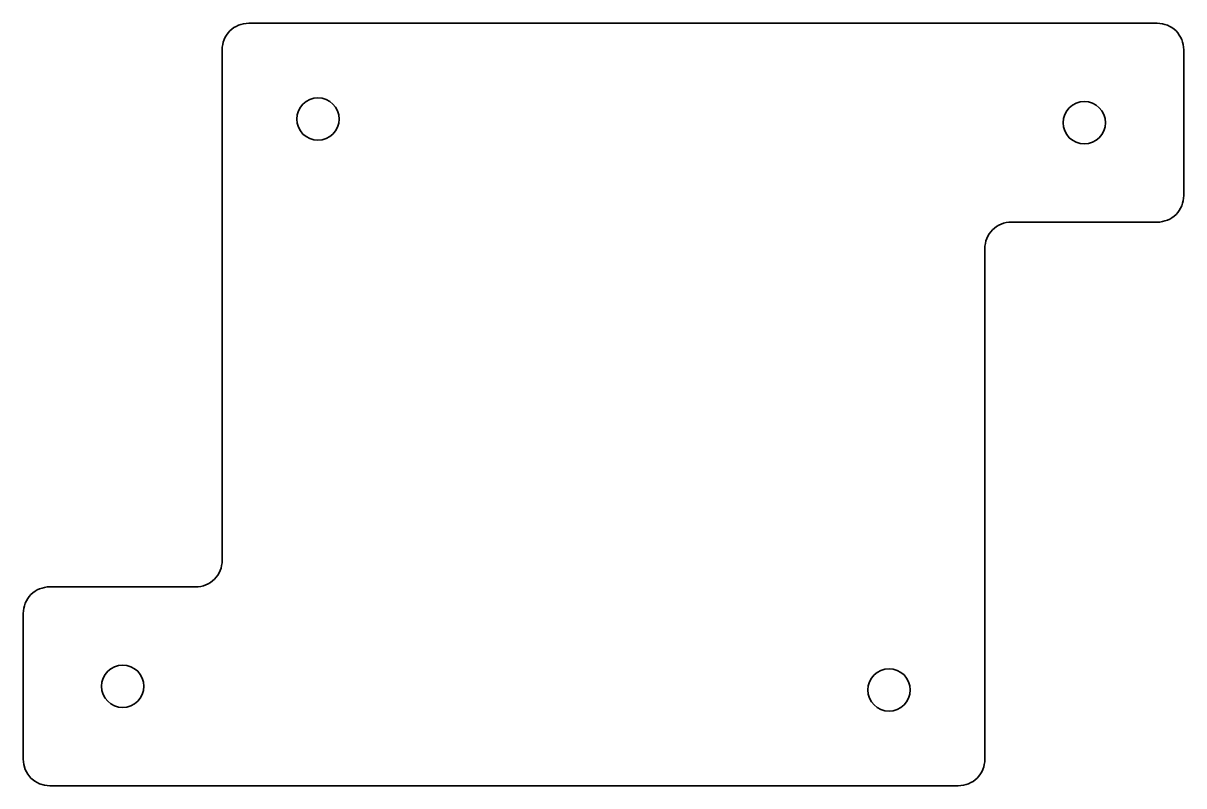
# Model space of a CAD drawing. Extents: x 104.8 to 192.2, y 76.2 to 133.8.
import ezdxf

# ---------------------------------------------------------------- set-up
doc = ezdxf.new("R2010")
doc.units = 0

msp = doc.modelspace()

# ---------------------------------------------------------------- linework, layer by layer
at = {"color": 7, "lineweight": 35}
for p, q in [((121.75, 133.75), (190.25, 133.75)), ((119.75, 131.75), (119.75, 93.25)), ((177.25, 78.25), (177.25, 116.75)), ((175.25, 76.25), (106.75, 76.25))]:
    msp.add_line(p, q, dxfattribs=at)
at = {"color": 7, "lineweight": 35, "ltscale": 0.275}
for p, q in [((192.25, 120.75), (192.25, 131.75)), ((190.25, 118.75), (179.25, 118.75)), ((106.75, 91.25), (117.75, 91.25)), ((104.75, 89.25), (104.75, 78.25))]:
    msp.add_line(p, q, dxfattribs=at)
at = {"color": 7, "lineweight": 35}
for centre in [(126.973495, 126.526001), (184.75, 126.25), (112.25, 83.75), (170.026001, 83.473999)]:
    msp.add_circle(centre, 1.6, dxfattribs=at)
for centre, start, end in [((121.75, 131.75), 90.000003, 180.000005), ((190.25, 131.75), 0, 90.000003), ((190.25, 120.75), 269.999997, 360), ((179.25, 116.75), 90.000003, 180.000005), ((117.75, 93.25), 269.999997, 360), ((106.75, 89.25), 90.000003, 180.000005), ((106.75, 78.25), 180.000005, 269.999997), ((175.25, 78.25), 269.999997, 360)]:
    msp.add_arc(centre, 2, start, end, dxfattribs=at)

doc.saveas('drawing.dxf')
